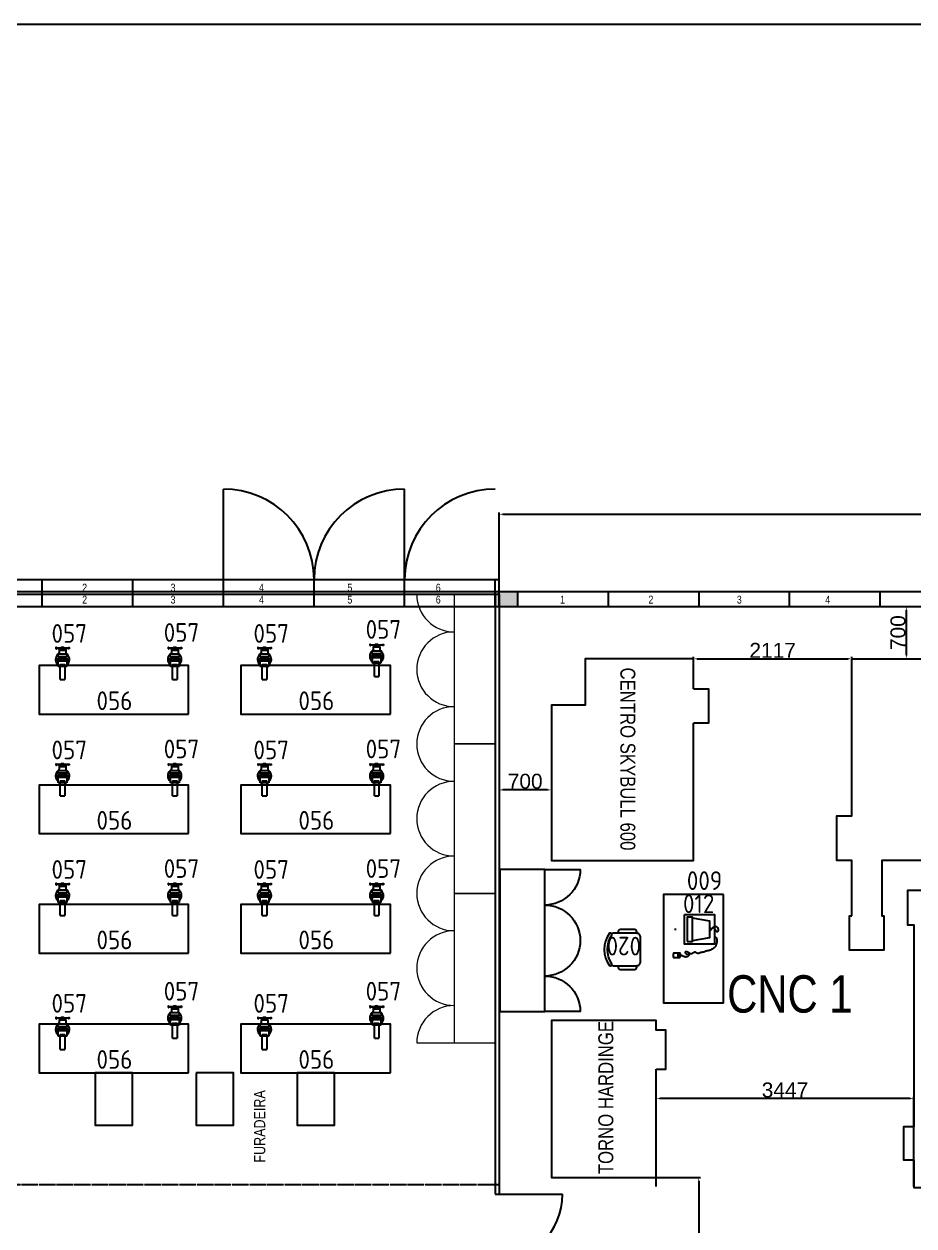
# Model space of a CAD drawing. Header units: millimetres. Extents: x 18768 to 1484868, y -11027 to 520152.
# Drawn here: x 1415328 to 1427227, y 218346 to 234430 of the extents above; entities that cross this region are included whole.
import ezdxf
from ezdxf.enums import TextEntityAlignment as Align

# ---------------------------------------------------------------- set-up
doc = ezdxf.new("R2010")
doc.units = ezdxf.units.MM
doc.linetypes.add('DIVIDE', pattern=[2.15, 1.5, -0.2, 0.05, -0.15, 0.05, -0.2])
for name, color, linetype in [('L025-CONTORNO', 7, 'Continuous'), ('L025-IMAGIN', 1, 'DIVIDE'), ('L025-TEXTO', 7, 'Continuous'), ('L035-ARRANJO-ADQUIRIR', 102, 'Continuous'), ('L035-ARRANJO-EXISTENTE', 180, 'Continuous'), ('L035-TEXTO', 40, 'Continuous'), ('PAREDES', 7, 'Continuous')]:
    doc.layers.add(name, color=color, linetype=linetype)
doc.layers.add('L035-DEMOLIÇÃO', color=40, linetype='Continuous', plot=False)
doc.styles.add('ISO-CP--25', font='isocp.shx', dxfattribs={"height": 250})
doc.styles.get("Standard").update_dxf_attribs({"font": 'arial.ttf'})
doc.dimstyles.new('Anotativo', dxfattribs={"dimscale": 0, "dimtxt": 2.5, "dimasz": 2.5, "dimexe": 1.25, "dimexo": 0.625, "dimtad": 1, "dimtxsty": 'Standard', "dimcen": 2.5, "dimadec": 0, "dimazin": 0, "dimtfac": 1, "dimtmove": 0, "dimatfit": 3, "dimfxl": 1, "dimarcsym": 0})

# ---------------------------------------------------------------- blocks, each defined once
blk = doc.blocks.new('BL_SENAI_id9320210400')
at = {"layer": 'L035-ARRANJO-ADQUIRIR', "color": 0}
for points in [[(-690, 550, -0.290756), (-310, 550, 0.829608), (-284, 579, 0.333333), (-716, 579, 0.829608), (-690, 550)], [(-710, 550, 0.129448), (-717, 523), (-717, 219, 0.414214), (-663, 164), (-338, 164, 0.414214), (-284, 219), (-284, 525, 0.120944), (-290, 550)], [(-717, 464), (-737, 464, 0.414214), (-767, 434), (-767, 244, 0.414214), (-737, 214), (-717, 214)], [(-284, 214), (-264, 214, 0.414214), (-234, 244), (-234, 434, 0.414214), (-264, 464), (-284, 464)]]:
    blk.add_lwpolyline(points, format="xyb", dxfattribs=at)
at = {"layer": 'L025-TEXTO', "style": 'ISO-CP--25'}
blk.add_attdef('rmp_mt_codmaterial', (15, 15), '', height=40, dxfattribs=at)
at = {"layer": 'L025-TEXTO', "style": 'ISO-CP--25', "flags": 1}
for tag in ['rmp_mt_nomeunid', 'rmp_mt_potencia', 'rmp_mt_cod']:
    blk.add_attdef(tag, (15, 15), '', height=40, dxfattribs=at)
blk = doc.blocks.new('BL_SENAI_id9370710510')
at = {"layer": 'L035-ARRANJO-ADQUIRIR', "color": 0}
for p, q in [((491, 168), (491, 85)), ((495, 168), (495, 145)), ((511, 168), (495, 168)), ((542, 174), (498, 174)), ((511, 145), (511, 168)), ((529, 168), (512, 168)), ((512, 168), (512, 145)), ((529, 145), (529, 168)), ((530, 168), (530, 145)), ((546, 168), (530, 168)), ((546, 145), (546, 168)), ((549, 85), (549, 168)), ((185, 107), (161, 107)), ((173, 95), (173, 119)), ((491, 142), (549, 142)), ((491, 141), (549, 141)), ((495, 145), (511, 145)), ((498, 78), (542, 78)), ((512, 145), (529, 145)), ((530, 145), (546, 145))]:
    blk.add_line(p, q, dxfattribs=at)
for points in [[(173, 581), (172, 586), (170, 590), (168, 593), (165, 596), (162, 598), (160, 599), (158, 600), (156, 602), (154, 603), (153, 604), (152, 606), (152, 607), (152, 609), (151, 610), (151, 611), (150, 612), (149, 613), (148, 614), (146, 615), (145, 616), (143, 617), (141, 618), (139, 620), (138, 622), (136, 624), (135, 627), (134, 630), (133, 633), (133, 637), (133, 640), (133, 644), (133, 647), (134, 650), (134, 653), (135, 656), (137, 658), (138, 661), (140, 663), (142, 665), (144, 667), (146, 668), (148, 670), (151, 671), (153, 672), (156, 673), (158, 674), (160, 675), (162, 676), (164, 676), (166, 677), (168, 678), (170, 678), (172, 679), (174, 679), (175, 679), (177, 680), (179, 680), (180, 680), (182, 680), (183, 680), (185, 680), (187, 680), (189, 679), (190, 679), (192, 678), (194, 678), (195, 677), (197, 676), (199, 675), (200, 674), (201, 672), (203, 671), (204, 670), (205, 669), (205, 667), (206, 666), (206, 665), (206, 664), (206, 663), (206, 662), (205, 660), (205, 659), (204, 658), (203, 658), (201, 657), (200, 656), (199, 655), (197, 654), (196, 653), (194, 653), (193, 652), (191, 651), (190, 650), (189, 649), (187, 648), (186, 647), (185, 645), (184, 644), (183, 642), (182, 640), (181, 637), (179, 635), (176, 632), (173, 629)], [(268, 629), (272, 638), (277, 645), (282, 650), (288, 655), (294, 657), (300, 659), (307, 661), (313, 661), (320, 662), (326, 662), (332, 661), (338, 661), (343, 660), (349, 659), (355, 658), (360, 657), (366, 656), (371, 654), (377, 652), (382, 651), (387, 649), (392, 646), (397, 644), (402, 641), (406, 637), (411, 634), (415, 630), (419, 626), (422, 621), (426, 617), (430, 612), (433, 607), (437, 602), (440, 597), (443, 591), (447, 586), (449, 580), (452, 575), (454, 570), (456, 565), (457, 560), (458, 555), (459, 550), (460, 545), (460, 540), (461, 535), (461, 531), (462, 526), (464, 521), (466, 516), (467, 511), (470, 507), (472, 502), (474, 496), (475, 491), (477, 486), (478, 481), (479, 475), (480, 470), (481, 465), (481, 459), (482, 454), (483, 449), (484, 445), (486, 440), (487, 436), (489, 432), (491, 428), (492, 425), (494, 421), (495, 418), (496, 415), (496, 411), (496, 408), (496, 405), (495, 402), (494, 398), (493, 395), (492, 393), (490, 390), (488, 387), (486, 385), (484, 382), (482, 380), (481, 377), (480, 375), (479, 372), (479, 369), (479, 366), (479, 362), (481, 359), (482, 355), (484, 352), (486, 348), (488, 345), (490, 342), (492, 338), (493, 336), (495, 333), (497, 331), (498, 329), (499, 327), (500, 326), (501, 325), (501, 325), (501, 324), (501, 324), (501, 324), (501, 324), (500, 323), (500, 322), (501, 319), (501, 316), (502, 312), (503, 308), (504, 303), (505, 298), (506, 293), (507, 287), (508, 283), (509, 278), (510, 275), (511, 271), (511, 268), (511, 265), (510, 262), (509, 259), (507, 257), (505, 254), (502, 251), (498, 248), (495, 246), (491, 244), (487, 242), (483, 241), (480, 241), (477, 241), (475, 242), (473, 243), (471, 245), (470, 247), (469, 250), (469, 253), (469, 256), (469, 259), (470, 262), (471, 265), (472, 268), (473, 271), (475, 274), (477, 277), (479, 280), (482, 283), (485, 286), (488, 289), (491, 291), (495, 293), (498, 294), (503, 294), (507, 293), (512, 292), (517, 290), (522, 287), (527, 283), (531, 279), (536, 274), (539, 269), (542, 263), (543, 257), (544, 251), (544, 245), (543, 239), (542, 233), (540, 227), (538, 221), (536, 216), (533, 210), (530, 205), (528, 199), (525, 194), (523, 189), (521, 183), (520, 177), (520, 174)], [(323, 336), (283, 566), (63, 566), (23, 336)]]:
    blk.add_lwpolyline(points, dxfattribs=at)
for points in [[(-27, 229), (-27, 629), (373, 629), (373, 229)], [(162, 566), (184, 566), (184, 581), (162, 581)], [(335, 266), (335, 336), (10, 336), (10, 266)]]:
    blk.add_lwpolyline(points, close=True, dxfattribs=at)
for centre, start, end in [((498, 168), 90, 180), ((542, 168), 0, 90), ((498, 85), 180, 270), ((542, 85), 270, 0)]:
    blk.add_arc(centre, 6.72, start, end, dxfattribs=at)
at = {"layer": 'L025-TEXTO', "style": 'ISO-CP--25'}
blk.add_attdef('rmp_mt_codmaterial', (15, 15), '', height=40, dxfattribs=at)
at = {"layer": 'L025-TEXTO', "style": 'ISO-CP--25', "flags": 1}
for tag in ['rmp_mt_nomeunid', 'rmp_mt_potencia', 'rmp_mt_cod']:
    blk.add_attdef(tag, (15, 15), '', height=40, dxfattribs=at)
blk = doc.blocks.new('BL_SENAI_id9320220810')
at = {"layer": 'L025-CONTORNO', "color": 0}
blk.add_lwpolyline([(-688, 238), (112, 238), (112, 1688), (-688, 1688)], close=True, dxfattribs=at)
at = {"layer": 'L025-TEXTO', "style": 'ISO-CP--25'}
blk.add_attdef('rmp_mt_codmaterial', (15, 15), '', height=40, dxfattribs=at)
at = {"layer": 'L025-TEXTO', "style": 'ISO-CP--25', "flags": 1}
for tag in ['rmp_mt_nomeunid', 'rmp_mt_potencia', 'rmp_mt_cod']:
    blk.add_attdef(tag, (15, 15), '', height=40, dxfattribs=at)
blk = doc.blocks.new('*D305')
at = {"color": 0, "linetype": 'ByBlock', "lineweight": -2, "transparency": 16777216}
for p, q in [((1426409, 226636), (1427155, 226636)), ((1427130, 225986), (1427130, 226586)), ((1426409, 225936), (1427155, 225936))]:
    blk.add_line(p, q, dxfattribs=at)
at = {"color": 0, "linetype": 'ByBlock', "lineweight": 15, "transparency": 16777216}
for points in [[(1427122, 226586), (1427138, 226586), (1427130, 226636)], [(1427122, 225986), (1427138, 225986), (1427130, 225936)]]:
    blk.add_solid(points, dxfattribs=at)
at = {"layer": 'DEFPOINTS', "color": 0, "linetype": 'ByBlock', "lineweight": 15, "transparency": 16777216}
for p in [(1426396, 226636), (1427130, 226636), (1426396, 225936)]:
    blk.add_point(p, dxfattribs=at)
at = {"color": 0, "linetype": 'ByBlock', "lineweight": 15, "transparency": 16777216, "insert": (1427015, 226286), "char_height": 200, "width": 65.36, "attachment_point": 5, "rotation": 90}
blk.add_mtext('700', dxfattribs=at)
blk = doc.blocks.new('*D307')
at = {"color": 0, "linetype": 'ByBlock', "lineweight": -2, "transparency": 16777216}
for p, q in [((1421679, 225303), (1421679, 224156)), ((1422379, 225303), (1422379, 224156)), ((1422329, 224181), (1421729, 224181))]:
    blk.add_line(p, q, dxfattribs=at)
at = {"color": 0, "linetype": 'ByBlock', "lineweight": 15, "transparency": 16777216}
for points in [[(1421729, 224190), (1421729, 224173), (1421679, 224181)], [(1422329, 224190), (1422329, 224173), (1422379, 224181)]]:
    blk.add_solid(points, dxfattribs=at)
at = {"layer": 'DEFPOINTS', "color": 0, "linetype": 'ByBlock', "lineweight": 15, "transparency": 16777216}
for p in [(1421679, 225316), (1422379, 225316), (1421679, 224181)]:
    blk.add_point(p, dxfattribs=at)
at = {"color": 0, "linetype": 'ByBlock', "lineweight": 15, "transparency": 16777216, "insert": (1422029, 224296), "char_height": 200, "attachment_point": 5}
blk.add_mtext('700', dxfattribs=at)
blk = doc.blocks.new('*D308')
at = {"color": 0, "linetype": 'ByBlock', "lineweight": -2, "transparency": 16777216}
for p, q in [((1423792, 218996), (1424375, 218996)), ((1424350, 218946), (1424350, 216946)), ((1423792, 216896), (1424375, 216896))]:
    blk.add_line(p, q, dxfattribs=at)
at = {"color": 0, "linetype": 'ByBlock', "lineweight": 15, "transparency": 16777216}
for points in [[(1424342, 218946), (1424358, 218946), (1424350, 218996)], [(1424342, 216946), (1424358, 216946), (1424350, 216896)]]:
    blk.add_solid(points, dxfattribs=at)
at = {"layer": 'DEFPOINTS', "color": 0, "linetype": 'ByBlock', "lineweight": 15, "transparency": 16777216}
for p in [(1423779, 218996), (1423779, 216896), (1424350, 216896)]:
    blk.add_point(p, dxfattribs=at)
at = {"color": 0, "linetype": 'ByBlock', "lineweight": 15, "transparency": 16777216, "insert": (1424235, 217946), "char_height": 200, "attachment_point": 5, "rotation": 90}
blk.add_mtext('2100', dxfattribs=at)
blk = doc.blocks.new('*D320')
at = {"layer": 'DEFPOINTS', "color": 0, "linetype": 'ByBlock', "lineweight": 15, "transparency": 16777216}
for p in [(1436773, 227870), (1421679, 226636), (1436773, 226636)]:
    blk.add_point(p, dxfattribs=at)
at = {"layer": 'PAREDES', "color": 0, "linetype": 'ByBlock', "lineweight": -2, "transparency": 16777216}
for p, q in [((1421679, 226648), (1421679, 227895)), ((1421729, 227870), (1436723, 227870)), ((1436773, 226648), (1436773, 227895))]:
    blk.add_line(p, q, dxfattribs=at)
at = {"layer": 'PAREDES', "color": 0, "linetype": 'ByBlock', "lineweight": 15, "transparency": 16777216}
for points in [[(1421729, 227878), (1421729, 227862), (1421679, 227870)], [(1436723, 227878), (1436723, 227862), (1436773, 227870)]]:
    blk.add_solid(points, dxfattribs=at)
at = {"layer": 'PAREDES', "color": 0, "linetype": 'ByBlock', "lineweight": 15, "transparency": 16777216, "insert": (1429226, 227985), "char_height": 200, "attachment_point": 5}
blk.add_mtext('15094', dxfattribs=at)
blk = doc.blocks.new('*D322')
at = {"layer": 'DEFPOINTS', "color": 0, "linetype": 'ByBlock', "lineweight": 15, "transparency": 16777216}
for p in [(1424279, 225936), (1426396, 225936), (1426396, 225936)]:
    blk.add_point(p, dxfattribs=at)
at = {"layer": 'PAREDES', "color": 0, "linetype": 'ByBlock', "lineweight": -2, "transparency": 16777216}
for p, q in [((1424279, 225948), (1424279, 225961)), ((1424329, 225936), (1426346, 225936)), ((1426396, 225948), (1426396, 225961))]:
    blk.add_line(p, q, dxfattribs=at)
at = {"layer": 'PAREDES', "color": 0, "linetype": 'ByBlock', "lineweight": 15, "transparency": 16777216}
for points in [[(1424329, 225944), (1424329, 225928), (1424279, 225936)], [(1426346, 225944), (1426346, 225928), (1426396, 225936)]]:
    blk.add_solid(points, dxfattribs=at)
at = {"layer": 'PAREDES', "color": 0, "linetype": 'ByBlock', "lineweight": 15, "transparency": 16777216, "insert": (1425338, 226049), "char_height": 200, "attachment_point": 5}
blk.add_mtext('2117', dxfattribs=at)
blk = doc.blocks.new('*D327')
at = {"layer": 'DEFPOINTS', "color": 0, "linetype": 'ByBlock', "lineweight": 15, "transparency": 16777216}
for p in [(1423779, 220050), (1423779, 218861), (1427226, 218861)]:
    blk.add_point(p, dxfattribs=at)
at = {"layer": 'PAREDES', "color": 0, "linetype": 'ByBlock', "lineweight": -2, "transparency": 16777216}
for p, q in [((1423779, 218874), (1423779, 220075)), ((1427176, 220050), (1423829, 220050)), ((1427226, 218874), (1427226, 220075))]:
    blk.add_line(p, q, dxfattribs=at)
at = {"layer": 'PAREDES', "color": 0, "linetype": 'ByBlock', "lineweight": 15, "transparency": 16777216}
for points in [[(1423829, 220058), (1423829, 220042), (1423779, 220050)], [(1427176, 220058), (1427176, 220042), (1427226, 220050)]]:
    blk.add_solid(points, dxfattribs=at)
at = {"layer": 'PAREDES', "color": 0, "linetype": 'ByBlock', "lineweight": 15, "transparency": 16777216, "insert": (1425503, 220165), "char_height": 200, "attachment_point": 5}
blk.add_mtext('3447', dxfattribs=at)
blk = doc.blocks.new('BL_SENAI_id9310100290')
at = {"layer": 'L035-ARRANJO-EXISTENTE', "color": 0}
for p, q in [((-515, 200), (-515, 139)), ((-515, 200), (-340, 200)), ((-340, 112), (-340, 227)), ((-340, 227), (-272, 227)), ((-228, 233), (-238, 233)), ((-238, 219), (-238, 106)), ((-228, 106), (-228, 233)), ((-217, 106), (-217, 233)), ((-217, 233), (-207, 233)), ((-207, 219), (-207, 106)), ((-178, 144), (-178, 195)), ((-114, 214), (-159, 214)), ((-121, 214), (-121, 125)), ((-114, 214), (-114, 125)), ((-340, 139), (-515, 139)), ((-272, 112), (-340, 112)), ((-238, 106), (-228, 106)), ((-207, 106), (-217, 106)), ((-114, 125), (-159, 125))]:
    blk.add_line(p, q, dxfattribs=at)
for points in [[(-340, 143), (-340, 197), (-314, 197), (-314, 143)], [(-268, 233), (-238, 233), (-238, 106), (-268, 106)], [(-178, 233), (-207, 233), (-207, 106), (-178, 106)], [(-114, 156), (-114, 183), (-83, 183), (-83, 156)], [(-104, 259), (-104, 252), (-88, 252), (-88, 259)], [(-104, 80), (-104, 86), (-88, 86), (-88, 80)]]:
    blk.add_lwpolyline(points, close=True, dxfattribs=at)
for points in [[(-99, 183), (-99, 252), (-92, 252), (-92, 183)], [(-92, 156), (-92, 86), (-99, 86), (-99, 156)]]:
    blk.add_lwpolyline(points, dxfattribs=at)
for centre in [(-250, 248), (-250, 92)]:
    blk.add_circle(centre, 7.45, dxfattribs=at)
for centre, radius, start, end in [((-247, 170), 92.8, 41.7386, 141.8707), ((-272, 231), 4.33, 270, 0), ((-159, 233), 19, 180, 270), ((-247, 170), 92.8, 218.1293, 318.2614), ((-272, 108), 4.33, 0, 90), ((-159, 106), 19, 90, 180)]:
    blk.add_arc(centre, radius, start, end, dxfattribs=at)
at = {"layer": 'L025-TEXTO', "style": 'ISO-CP--25'}
blk.add_attdef('rmp_mt_codmaterial', (15, 15), '', height=40, dxfattribs=at)
at = {"layer": 'L025-TEXTO', "style": 'ISO-CP--25', "flags": 1}
for tag in ['rmp_mt_nomeunid', 'rmp_mt_potencia', 'rmp_mt_cod']:
    blk.add_attdef(tag, (15, 15), '', height=40, dxfattribs=at)
blk = doc.blocks.new('BL_SENAI_id9320240650')
at = {"layer": 'L035-ARRANJO-EXISTENTE', "color": 0}
blk.add_lwpolyline([(-595, 399), (-595, -251), (1405, -251), (1405, 399)], close=True, dxfattribs=at)
at = {"layer": 'L025-TEXTO', "style": 'ISO-CP--25'}
blk.add_attdef('rmp_mt_codmaterial', (15, 15), '', height=40, dxfattribs=at)
at = {"layer": 'L025-TEXTO', "style": 'ISO-CP--25', "flags": 1}
for tag in ['rmp_mt_nomeunid', 'rmp_mt_potencia', 'rmp_mt_cod']:
    blk.add_attdef(tag, (15, 15), '', height=40, dxfattribs=at)

msp = doc.modelspace()

# ---------------------------------------------------------------- hatches: boundary and pattern name
h = msp.add_hatch(color=1)
h.dxf.hatch_style = 1
h.paths.add_polyline_path([(1429501.298, 226835.995), (1429201.298, 226835.995), (1429201.298, 226635.995), (1429501.298, 226635.995)])
h.paths.add_polyline_path([(1421929.298, 226835.995), (1421629.298, 226835.995), (1421629.298, 226635.995), (1421929.298, 226635.995)])

# ---------------------------------------------------------------- linework, layer by layer
for p, q in [((1417993.298, 226995.995), (1417993.298, 228207.995)), ((1420417.298, 226995.995), (1420417.298, 228207.995)), ((1421629.298, 226795.995), (1421629.298, 218895.995)), ((1421679.298, 226795.995), (1421679.298, 218895.995)), ((1421629.298, 226635.995), (1421629.298, 218771.764)), ((1421679.298, 226635.995), (1421679.298, 218771.764)), ((1421629.298, 218771.764), (1422529.298, 218771.764))]:
    msp.add_line(p, q)
at = {"color": 1}
for p, q in [((1415569.298, 226795.995), (1415569.298, 226995.995)), ((1415569.298, 226795.995), (1415569.298, 226995.995)), ((1416781.298, 226795.995), (1416781.298, 226995.995)), ((1416781.298, 226795.995), (1416781.298, 226995.995)), ((1417993.298, 226795.995), (1417993.298, 226995.995)), ((1417993.298, 226795.995), (1417993.298, 226995.995)), ((1419205.298, 226795.995), (1419205.298, 226995.995)), ((1419205.298, 226795.995), (1419205.298, 226995.995)), ((1420417.298, 226795.995), (1420417.298, 226995.995)), ((1420417.298, 226795.995), (1420417.298, 226995.995)), ((1421629.298, 226795.995), (1421629.298, 226995.995)), ((1421629.298, 226795.995), (1421629.298, 226995.995)), ((1421679.298, 226795.995), (1421679.298, 226995.995)), ((1415569.298, 226635.995), (1415569.298, 226835.995)), ((1416781.298, 226635.995), (1416781.298, 226835.995)), ((1417993.298, 226635.995), (1417993.298, 226835.995)), ((1419205.298, 226635.995), (1419205.298, 226835.995)), ((1420417.298, 226635.995), (1420417.298, 226835.995)), ((1421629.298, 226635.995), (1421629.298, 226835.995)), ((1421929.298, 226635.995), (1421929.298, 226835.995)), ((1423141.298, 226635.995), (1423141.298, 226835.995)), ((1424353.298, 226635.995), (1424353.298, 226835.995)), ((1425565.298, 226635.995), (1425565.298, 226835.995)), ((1426777.298, 226635.995), (1426777.298, 226835.995))]:
    msp.add_line(p, q, dxfattribs=at)
for points in [[(1424279.298, 225535.995), (1424279.298, 225935.995), (1422829.298, 225935.995), (1422829.298, 225315.995), (1422379.298, 225315.995), (1422379.298, 223235.995), (1424279.298, 223235.995), (1424279.298, 225075.995)], [(1424279.298, 225535.995), (1424479.298, 225535.995), (1424479.298, 225075.995), (1424279.298, 225075.995)]]:
    msp.add_lwpolyline(points)
for points in [[(1426396.297, 222495.995), (1426396.297, 223235.995), (1426196.297, 223235.995), (1426196.297, 223835.995), (1426396.297, 223835.995), (1426396.297, 225935.995), (1428096.297, 225935.995), (1428096.297, 223235.995), (1426796.297, 223235.995), (1426796.297, 222495.995), (1426826.297, 222495.995), (1426826.297, 222035.995), (1426366.297, 222035.995), (1426366.297, 222495.995)], [(1421690, 223115.995), (1421690, 221215.995), (1422290, 221215.995), (1422290, 223115.995)], [(1429326.297, 219021.089), (1429576.297, 219021.089), (1429576.297, 219381.089), (1429326.297, 219381.089), (1429326.297, 221571.089), (1427516.297, 221571.089), (1427516.297, 222375.995), (1427601.297, 222375.995), (1427601.297, 222835.995), (1427141.297, 222835.995), (1427141.297, 222375.995), (1427226.297, 222375.995), (1427226.297, 221571.089), (1427226.297, 219671.089), (1427086.297, 219671.089), (1427086.297, 219231.089), (1427226.297, 219231.089), (1427226.297, 218861.089), (1429326.297, 218861.089)], [(1423779.298, 220445.991), (1423909.298, 220445.991), (1423909.298, 220965.991), (1423779.298, 220965.991), (1423779.298, 221095.991), (1422379.298, 221095.991), (1422379.298, 218995.991), (1423779.298, 218995.991)], [(1416279.3, 220395.994), (1416279.3, 219695.994), (1416779.3, 219695.994), (1416779.3, 220395.994)], [(1417629.3, 220395.994), (1417629.3, 219695.994), (1418129.3, 219695.994), (1418129.3, 220395.994)], [(1418979.3, 220395.994), (1418979.3, 219695.994), (1419479.3, 219695.994), (1419479.3, 220395.994)]]:
    msp.add_lwpolyline(points, close=True)
at = {"color": 2}
msp.add_lwpolyline([(1422290, 223115.995), (1422765, 223115.995, -0.414213562), (1422290, 222640.995, -0.414213562), (1422765, 222165.995, -0.414213562), (1422290, 221690.995, -0.414213562), (1422765, 221215.995), (1422290, 221215.995)], format="xyb", dxfattribs=at)
for centre, radius, start, end in [((1417993.298, 226995.995), 1212, 0, 90), ((1420417.298, 226995.995), 1212, 90, 180), ((1421629.298, 226995.995), 1212, 90, 180), ((1421629.298, 218771.764), 900, 270, 0)]:
    msp.add_arc(centre, radius, start, end)
at = {"layer": 'L025-IMAGIN'}
for p, q in [((1421679.298, 218895.995), (1402876.446, 218895.995)), ((1421629.298, 218895.995), (1403198.595, 218895.995))]:
    msp.add_line(p, q, dxfattribs=at)
at = {"layer": 'L035-DEMOLIÇÃO', "linetype": 'ByBlock', "lineweight": -2}
msp.add_lwpolyline([(1437540.298, 196901.407), (1345642.017, 196901.407), (1345642.017, 234430), (1437540.298, 234430)], close=True, dxfattribs=at)
at = {"layer": 'PAREDES'}
for p, q in [((1402975.536, 226995.995), (1421679.298, 226995.995)), ((1421679.298, 226795.995), (1402876.446, 226795.995)), ((1414153.298, 226835.995), (1436973.298, 226835.995)), ((1414153.298, 226635.995), (1436767.222, 226635.995))]:
    msp.add_line(p, q, dxfattribs=at)
at = {"layer": 'PAREDES', "linetype": 'ByBlock', "lineweight": 15}
msp.add_line((1420579.298, 220795.995), (1421079.298, 220795.995), dxfattribs=at)
for points in [[(1421079.298, 226795.995), (1421079.298, 224795.995), (1421629.298, 224795.995), (1421629.298, 226795.995), (1421079.298, 226795.995)], [(1421079.298, 224795.995), (1421079.298, 222795.995), (1421629.298, 222795.995), (1421629.298, 224795.995), (1421079.298, 224795.995)], [(1421079.298, 222795.995), (1421079.298, 220795.995), (1421629.298, 220795.995), (1421629.298, 222795.995), (1421079.298, 222795.995)]]:
    msp.add_lwpolyline(points, dxfattribs=at)
for centre, start, end in [((1421079.298, 226796.095), 180, 270), ((1421079.298, 225796.095), 90, 180), ((1421079.298, 225796.095), 180, 270), ((1421079.298, 224795.995), 90, 180), ((1421079.298, 224796.095), 180, 270), ((1421079.298, 223796.095), 90, 180), ((1421079.298, 223796.095), 180, 270), ((1421079.298, 222795.995), 90, 180), ((1421079.298, 222796.095), 180, 270), ((1421079.298, 221796.095), 90, 180), ((1421079.298, 221796.095), 180, 270), ((1421079.298, 220795.995), 90, 180)]:
    msp.add_arc(centre, 500, start, end, dxfattribs=at)

# ---------------------------------------------------------------- block references
at = {"layer": 'L035-ARRANJO-ADQUIRIR'}
ref = msp.add_blockref('BL_SENAI_id9320220810', (1423991.825, 223019.562), dxfattribs=dict(at, rotation=180.0000000000881))
ref.add_attrib('rmp_mt_codmaterial', '009', dxfattribs={"layer": 'L025-TEXTO', "height": 250, "style": 'ISO-CP--25'}).set_placement((1424427.256, 222842.416), align=Align.CENTER)
ref = msp.add_blockref('BL_SENAI_id9370710510', (1423930.856, 222488.759), dxfattribs=dict(at, rotation=270.00000000005))
ref.add_attrib('rmp_mt_codmaterial', '012', dxfattribs={"layer": 'L025-TEXTO', "height": 250, "style": 'ISO-CP--25'}).set_placement((1424348.734, 222658.342), align=Align.MIDDLE)
ref = msp.add_blockref('BL_SENAI_id9320210400', (1423735.848, 222546.14), dxfattribs=dict(at, rotation=89.99999999999999))
ref.add_attrib('rmp_mt_codmaterial', '020', dxfattribs={"layer": 'L025-TEXTO', "height": 250, "rotation": 180, "style": 'ISO-CP--25'}).set_placement((1423348.285, 222090.71), align=Align.MIDDLE)
at = {"layer": 'L035-ARRANJO-EXISTENTE'}
ref = msp.add_blockref('BL_SENAI_id9310100290', (1416012.361, 226174.162), dxfattribs=dict(at, rotation=89.99999999998991))
ref.add_attrib('rmp_mt_codmaterial', '057', dxfattribs={"layer": 'L025-TEXTO', "height": 250, "rotation": 360, "style": 'ISO-CP--25'}).set_placement((1415932.83, 226149.938), align=Align.CENTER)
ref = msp.add_blockref('BL_SENAI_id9310100290', (1417512.361, 226174.162), dxfattribs=dict(at, rotation=89.99999999998991))
ref.add_attrib('rmp_mt_codmaterial', '057', dxfattribs={"layer": 'L025-TEXTO', "height": 250, "rotation": 360, "style": 'ISO-CP--25'}).set_placement((1417432.83, 226162.904), align=Align.CENTER)
ref = msp.add_blockref('BL_SENAI_id9310100290', (1418712.361, 226174.162), dxfattribs=dict(at, rotation=89.99999999998991))
ref.add_attrib('rmp_mt_codmaterial', '057', dxfattribs={"layer": 'L025-TEXTO', "height": 250, "rotation": 360, "style": 'ISO-CP--25'}).set_placement((1418632.83, 226149.938), align=Align.CENTER)
ref = msp.add_blockref('BL_SENAI_id9310100290', (1420212.361, 226215.762), dxfattribs=dict(at, rotation=89.99999999998991))
ref.add_attrib('rmp_mt_codmaterial', '057', dxfattribs={"layer": 'L025-TEXTO', "height": 250, "rotation": 360, "style": 'ISO-CP--25'}).set_placement((1420132.83, 226204.504), align=Align.CENTER)
ref = msp.add_blockref('BL_SENAI_id9320240650', (1416933.929, 225595.074), dxfattribs=dict(at, rotation=179.9999999999899))
ref.add_attrib('rmp_mt_codmaterial', '056', dxfattribs={"layer": 'L025-TEXTO', "height": 250, "rotation": 360, "style": 'ISO-CP--25'}).set_placement((1416536.99, 225249.354), align=Align.CENTER)
ref = msp.add_blockref('BL_SENAI_id9320240650', (1419633.929, 225595.074), dxfattribs=dict(at, rotation=179.9999999999899))
ref.add_attrib('rmp_mt_codmaterial', '056', dxfattribs={"layer": 'L025-TEXTO', "height": 250, "rotation": 360, "style": 'ISO-CP--25'}).set_placement((1419236.99, 225249.354), align=Align.CENTER)
ref = msp.add_blockref('BL_SENAI_id9310100290', (1417512.361, 224615.732), dxfattribs=dict(at, rotation=89.99999999998991))
ref.add_attrib('rmp_mt_codmaterial', '057', dxfattribs={"layer": 'L025-TEXTO', "height": 250, "rotation": 360, "style": 'ISO-CP--25'}).set_placement((1417432.83, 224604.474), align=Align.CENTER)
ref = msp.add_blockref('BL_SENAI_id9310100290', (1420212.361, 224615.732), dxfattribs=dict(at, rotation=89.99999999998991))
ref.add_attrib('rmp_mt_codmaterial', '057', dxfattribs={"layer": 'L025-TEXTO', "height": 250, "rotation": 360, "style": 'ISO-CP--25'}).set_placement((1420132.83, 224604.474), align=Align.CENTER)
ref = msp.add_blockref('BL_SENAI_id9310100290', (1416012.361, 224615.732), dxfattribs=dict(at, rotation=89.99999999998991))
ref.add_attrib('rmp_mt_codmaterial', '057', dxfattribs={"layer": 'L025-TEXTO', "height": 250, "rotation": 360, "style": 'ISO-CP--25'}).set_placement((1415932.83, 224591.508), align=Align.CENTER)
ref = msp.add_blockref('BL_SENAI_id9310100290', (1418712.361, 224615.732), dxfattribs=dict(at, rotation=89.99999999998991))
ref.add_attrib('rmp_mt_codmaterial', '057', dxfattribs={"layer": 'L025-TEXTO', "height": 250, "rotation": 360, "style": 'ISO-CP--25'}).set_placement((1418632.83, 224591.508), align=Align.CENTER)
ref = msp.add_blockref('BL_SENAI_id9320240650', (1416933.929, 223995.074), dxfattribs=dict(at, rotation=179.9999999999899))
ref.add_attrib('rmp_mt_codmaterial', '056', dxfattribs={"layer": 'L025-TEXTO', "height": 250, "rotation": 360, "style": 'ISO-CP--25'}).set_placement((1416536.99, 223649.354), align=Align.CENTER)
ref = msp.add_blockref('BL_SENAI_id9320240650', (1419633.929, 223995.074), dxfattribs=dict(at, rotation=179.9999999999899))
ref.add_attrib('rmp_mt_codmaterial', '056', dxfattribs={"layer": 'L025-TEXTO', "height": 250, "rotation": 360, "style": 'ISO-CP--25'}).set_placement((1419236.99, 223649.354), align=Align.CENTER)
ref = msp.add_blockref('BL_SENAI_id9310100290', (1417512.361, 223015.732), dxfattribs=dict(at, rotation=89.99999999998991))
ref.add_attrib('rmp_mt_codmaterial', '057', dxfattribs={"layer": 'L025-TEXTO', "height": 250, "rotation": 360, "style": 'ISO-CP--25'}).set_placement((1417432.83, 223004.474), align=Align.CENTER)
ref = msp.add_blockref('BL_SENAI_id9310100290', (1420212.361, 223015.732), dxfattribs=dict(at, rotation=89.99999999998991))
ref.add_attrib('rmp_mt_codmaterial', '057', dxfattribs={"layer": 'L025-TEXTO', "height": 250, "rotation": 360, "style": 'ISO-CP--25'}).set_placement((1420132.83, 223004.474), align=Align.CENTER)
ref = msp.add_blockref('BL_SENAI_id9310100290', (1416012.361, 223015.732), dxfattribs=dict(at, rotation=89.99999999998991))
ref.add_attrib('rmp_mt_codmaterial', '057', dxfattribs={"layer": 'L025-TEXTO', "height": 250, "rotation": 360, "style": 'ISO-CP--25'}).set_placement((1415932.83, 222991.508), align=Align.CENTER)
ref = msp.add_blockref('BL_SENAI_id9310100290', (1418712.361, 223015.732), dxfattribs=dict(at, rotation=89.99999999998991))
ref.add_attrib('rmp_mt_codmaterial', '057', dxfattribs={"layer": 'L025-TEXTO', "height": 250, "rotation": 360, "style": 'ISO-CP--25'}).set_placement((1418632.83, 222991.508), align=Align.CENTER)
ref = msp.add_blockref('BL_SENAI_id9320240650', (1416933.929, 222395.074), dxfattribs=dict(at, rotation=179.9999999999899))
ref.add_attrib('rmp_mt_codmaterial', '056', dxfattribs={"layer": 'L025-TEXTO', "height": 250, "rotation": 360, "style": 'ISO-CP--25'}).set_placement((1416536.99, 222049.354), align=Align.CENTER)
ref = msp.add_blockref('BL_SENAI_id9320240650', (1419633.929, 222395.074), dxfattribs=dict(at, rotation=179.9999999999899))
ref.add_attrib('rmp_mt_codmaterial', '056', dxfattribs={"layer": 'L025-TEXTO', "height": 250, "rotation": 360, "style": 'ISO-CP--25'}).set_placement((1419236.99, 222049.354), align=Align.CENTER)
ref = msp.add_blockref('BL_SENAI_id9310100290', (1417512.361, 221374.132), dxfattribs=dict(at, rotation=89.99999999998991))
ref.add_attrib('rmp_mt_codmaterial', '057', dxfattribs={"layer": 'L025-TEXTO', "height": 250, "rotation": 360, "style": 'ISO-CP--25'}).set_placement((1417432.83, 221362.874), align=Align.CENTER)
ref = msp.add_blockref('BL_SENAI_id9310100290', (1420212.361, 221374.132), dxfattribs=dict(at, rotation=89.99999999998991))
ref.add_attrib('rmp_mt_codmaterial', '057', dxfattribs={"layer": 'L025-TEXTO', "height": 250, "rotation": 360, "style": 'ISO-CP--25'}).set_placement((1420132.83, 221362.874), align=Align.CENTER)
ref = msp.add_blockref('BL_SENAI_id9310100290', (1416012.361, 221224.132), dxfattribs=dict(at, rotation=89.99999999998991))
ref.add_attrib('rmp_mt_codmaterial', '057', dxfattribs={"layer": 'L025-TEXTO', "height": 250, "rotation": 360, "style": 'ISO-CP--25'}).set_placement((1415932.83, 221199.908), align=Align.CENTER)
ref = msp.add_blockref('BL_SENAI_id9310100290', (1418712.361, 221224.132), dxfattribs=dict(at, rotation=89.99999999998991))
ref.add_attrib('rmp_mt_codmaterial', '057', dxfattribs={"layer": 'L025-TEXTO', "height": 250, "rotation": 360, "style": 'ISO-CP--25'}).set_placement((1418632.83, 221199.908), align=Align.CENTER)
ref = msp.add_blockref('BL_SENAI_id9320240650', (1416933.929, 220795.074), dxfattribs=dict(at, rotation=179.9999999999899))
ref.add_attrib('rmp_mt_codmaterial', '056', dxfattribs={"layer": 'L025-TEXTO', "height": 250, "rotation": 360, "style": 'ISO-CP--25'}).set_placement((1416536.99, 220449.354), align=Align.CENTER)
ref = msp.add_blockref('BL_SENAI_id9320240650', (1419633.929, 220795.074), dxfattribs=dict(at, rotation=179.9999999999899))
ref.add_attrib('rmp_mt_codmaterial', '056', dxfattribs={"layer": 'L025-TEXTO', "height": 250, "rotation": 360, "style": 'ISO-CP--25'}).set_placement((1419236.99, 220449.354), align=Align.CENTER)

# ---------------------------------------------------------------- texts
at = {"layer": 'L035-TEXTO', "width": 0.8}
for s, p in [('2', (1416105.824, 226835.279)), ('2', (1416105.824, 226835.279)), ('3', (1417287.824, 226835.279)), ('3', (1417287.824, 226835.279)), ('6', (1420833.824, 226835.279)), ('6', (1420833.824, 226835.279)), ('2', (1416105.824, 226675.279)), ('3', (1417287.824, 226675.279)), ('4', (1418469.824, 226835.279)), ('4', (1418469.824, 226835.279)), ('5', (1419651.824, 226835.279)), ('5', (1419651.824, 226835.279)), ('6', (1420833.824, 226675.279)), ('2', (1423677.824, 226675.279)), ('3', (1424859.824, 226675.279)), ('4', (1418469.824, 226675.279)), ('5', (1419651.824, 226675.279)), ('1', (1422495.824, 226675.279)), ('4', (1426041.824, 226675.279))]:
    msp.add_text(s, height=105, dxfattribs=at).set_placement(p)
at = {"layer": 'L035-TEXTO', "color": 5, "width": 0.8}
for s, rotation, p in [('CENTRO SKYBULL 600', 270, (1423301.702, 225818.583)), ('TORNO HARDINGE', 90, (1423207.257, 219039.795))]:
    msp.add_text(s, height=200, rotation=rotation, dxfattribs=at).set_placement(p)
msp.add_text('CNC 1', height=500, dxfattribs=at).set_placement((1424729.913, 221200.954))
at = {"layer": 'L035-TEXTO', "width": 0.8}
msp.add_text('FURADEIRA', height=150, rotation=90, dxfattribs=at).set_placement((1418553.474, 219194.255))

# ---------------------------------------------------------------- dimensions: what is measured, and where the dimension line sits
at = {"linetype": 'ByBlock', "lineweight": 15}
for base, p1, p2, picture, middle in [((1427130, 226635.995), (1426396.297, 225935.995), (1426396.297, 226635.995), '*D305', (1427015.385, 226285.995)), ((1424350, 216895.995), (1423779.298, 218995.991), (1423779.298, 216895.995), '*D308', (1424235.385, 217945.993))]:
    dim = msp.add_linear_dim(base=base, p1=p1, p2=p2, angle=90, dimstyle='Anotativo', override={"dimtxt": 10}, dxfattribs=at)
    dim.commit()
    dim.dimension.update_dxf_attribs({"geometry": picture, "text_midpoint": middle})
dim = msp.add_linear_dim(base=(1421679.298, 224181.395), p1=(1422379.298, 225315.995), p2=(1421679.298, 225315.995), dimstyle='Anotativo', override={"dimtxt": 10}, dxfattribs=at)
dim.commit()
dim.dimension.update_dxf_attribs({"geometry": '*D307', "text_midpoint": (1422029.298, 224296.01)})
at = {"layer": 'PAREDES', "linetype": 'ByBlock', "lineweight": 15}
for base, p1, p2, picture, middle in [((1436773.298, 227870), (1421679.298, 226635.995), (1436773.298, 226635.995), '*D320', (1429226.298, 227984.615)), ((1426396.297, 225935.995), (1424279.298, 225935.995), (1426396.297, 225935.995), '*D322', (1425337.797, 226048.904)), ((1423779.298, 220050), (1427226.297, 218861.089), (1423779.298, 218861.089), '*D327', (1425502.797, 220164.683))]:
    dim = msp.add_linear_dim(base=base, p1=p1, p2=p2, dimstyle='Anotativo', override={"dimtxt": 10}, dxfattribs=at)
    dim.commit()
    dim.dimension.update_dxf_attribs({"geometry": picture, "text_midpoint": middle})

doc.saveas('drawing.dxf')
